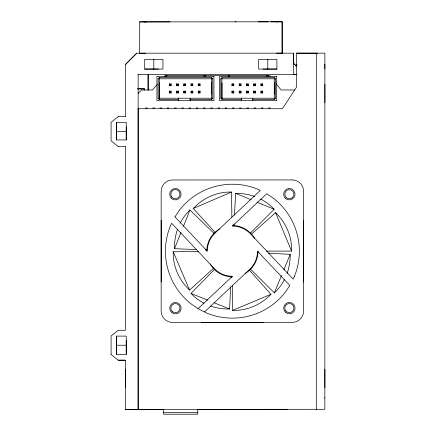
<?xml version="1.0" encoding="UTF-8"?>
<svg xmlns="http://www.w3.org/2000/svg" width="436" height="436" viewBox="0 0 436 436"><rect width="100%" height="100%" fill="white"/><g stroke="black" fill="none" stroke-linecap="round" stroke-linejoin="round"><path stroke-width="0.65" d="M116.592 139.951L116.576 122.423L126.255 122.423L126.255 139.945L116.57 139.945L116.576 122.423M116.597 354.343L116.581 336.107L126.255 336.107L126.255 354.337L116.57 354.337L116.581 336.107M163.391 409.339L125.328 409.344L125.334 360.18L118.211 360.18L111.087 354.484M138.114 409.29L138.141 108.711M148.126 90.138L148.126 74.589L148.126 90.203M178.706 99.364L159.282 99.364L158.143 98.225L158.143 78.802L159.282 77.663L211.613 77.663L212.752 78.802L212.752 98.225L211.613 99.364L190.101 99.364M241.375 99.364L221.951 99.364L220.812 98.225L220.812 78.802L221.951 77.663L274.282 77.663L275.421 78.802L275.421 98.225L274.282 99.364L252.771 99.364M125.328 116.614L125.328 64.577L136.73 53.181L293.45 53.181L293.466 74.567L296.306 74.567M125.328 409.344L324.847 409.306L324.88 53.165L296.393 53.165L296.387 87.391L282.424 108.728L137.869 108.711M316.296 409.306L316.334 53.165M159.282 98.225L159.282 82.704M221.951 98.225L221.951 82.704M210.577 306.056A59.143 53.601 -44.2 0 0 229.598 308.993L230.682 286.654M231.107 277.852L231.173 276.5M233.827 226.022L233.941 223.979M234.448 215.139L235.691 193.382A59.143 53.606 -43.8 0 1 254.684 196.489M196.734 249.632L174.531 248.667L181 232.448M183.485 226.213L189.954 209.994L214.343 233.663M250.242 268.914L274.364 292.888L281.509 275.492M283.809 269.9L290.191 254.373L268.429 253.169M174.967 216.877L179.267 210.435A66.953 66.953 0 0 1 257.998 189.317L260.276 190.445L214.637 233.434A25.103 25.103 0 0 0 207.291 251.185L174.967 216.872M293.428 63.198L296.273 66.049L293.428 63.198L293.45 53.181M157.243 84.508L152.409 89.985L141.515 89.985L138.19 93.309M164.279 76.54L165.162 75.548L269.693 75.548L270.511 76.578M204.053 303.249A59.143 53.601 -44.2 0 1 190.979 293.439L214.779 269.148M250.64 232.879L274.173 209.28A59.143 53.606 -43.8 0 0 260.663 199.083M125.328 64.604L136.73 53.208M147.303 107.697L146.845 108.155L145.935 108.155L145.477 107.697M169.293 85.734L169.751 85.276L170.661 85.276L171.119 85.734L169.293 85.734L169.293 83.914L171.119 83.914L171.119 85.734M170.661 85.276L170.661 84.366L171.119 83.914M154.54 107.697L154.082 108.155L153.172 108.155L152.714 107.697M169.293 92.972L169.751 92.514L170.661 92.514L171.119 92.972L169.293 92.972L169.293 91.146L171.119 91.146L171.119 92.972M170.661 92.514L170.661 91.604L171.119 91.146M176.531 85.734L176.989 85.276L177.899 85.276L178.351 85.734L176.531 85.734L176.531 83.914L178.357 83.914L178.357 85.734M177.899 85.276L177.899 84.366L178.351 83.914M161.772 107.697L161.32 108.155L160.41 108.155L159.952 107.697M176.531 92.972L176.989 92.514L177.899 92.514L178.351 92.972L176.531 92.972L176.531 91.146L178.357 91.146L178.357 92.972M177.899 92.514L177.899 91.604L178.351 91.146M183.769 85.734L184.221 85.276L185.137 85.276L185.589 85.734L183.769 85.734L183.769 83.914L185.589 83.914L185.589 85.734M185.137 85.276L185.137 84.366L185.589 83.914M169.01 107.697L168.558 108.155L167.642 108.155L167.19 107.697M183.769 92.972L184.221 92.514L185.137 92.514L185.589 92.972L183.769 92.972L183.769 91.146L185.589 91.146L185.589 92.972M191.006 85.734L191.459 85.276L192.374 85.276L192.826 85.734L191.006 85.734L191.006 83.914L192.826 83.914L192.826 85.734M185.137 92.514L185.137 91.604L185.589 91.146M192.374 85.276L192.374 84.366L192.826 83.914M176.248 107.697L175.795 108.155L174.88 108.155L174.427 107.697M191.006 92.972L191.459 92.514L192.374 92.514L192.826 92.972L191.006 92.972L191.006 91.146L192.826 91.146L192.826 92.972M192.374 92.514L192.374 91.604L192.826 91.146M198.238 85.734L198.696 85.276L199.606 85.276L200.064 85.734L198.238 85.734L198.238 83.914L200.064 83.914L200.064 85.734M199.606 85.276L199.606 84.366L200.064 83.914M183.485 107.697L183.027 108.155L182.117 108.155L181.659 107.697M198.238 92.972L198.696 92.514L199.606 92.514L200.064 92.972L198.238 92.972L198.238 91.146L200.064 91.146L200.064 92.972M199.606 92.514L199.606 91.604L200.064 91.146M190.723 107.697L190.265 108.155L189.355 108.155L188.897 107.697M197.96 107.697L197.503 108.155L196.592 108.155L196.135 107.697M205.193 107.697L204.74 108.155L203.83 108.155L203.372 107.697M231.963 85.734L232.421 85.276L233.331 85.276L233.789 85.734L231.963 85.734L231.963 83.914L233.789 83.914L233.789 85.734M233.331 85.276L233.331 84.366L233.789 83.914M212.43 107.697L211.978 108.155L211.062 108.155L210.61 107.697M231.963 92.972L232.421 92.514L233.331 92.514L233.789 92.972L231.963 92.972L231.963 91.146L233.789 91.146L233.789 92.972M239.201 85.734L239.658 85.276L240.568 85.276L241.026 85.734L239.201 85.734L239.201 83.914L241.026 83.914L241.026 85.734M233.331 92.514L233.331 91.604L233.789 91.146M240.568 85.276L240.568 84.366L241.026 83.914M219.668 107.697L219.215 108.155L218.3 108.155L217.847 107.697M239.201 92.972L239.658 92.514L240.568 92.514L241.026 92.972L239.201 92.972L239.201 91.146L241.026 91.146L241.026 92.972M240.568 92.514L240.568 91.604L241.026 91.146M246.438 85.734L246.896 85.276L247.806 85.276L248.258 85.734L246.438 85.734L246.438 83.914L248.264 83.914L248.264 85.734M247.806 85.276L247.806 84.366L248.258 83.914M226.905 107.697L226.448 108.155L225.537 108.155L225.08 107.697M246.438 92.972L246.896 92.514L247.806 92.514L248.258 92.972L246.438 92.972L246.438 91.146L248.264 91.146L248.264 92.972M253.676 85.734L254.128 85.276L255.044 85.276L255.496 85.734L253.676 85.734L253.676 83.914L255.496 83.914L255.496 85.734M247.806 92.514L247.806 91.604L248.258 91.146M255.044 85.276L255.044 84.366L255.496 83.914M234.143 107.697L233.685 108.155L232.775 108.155L232.317 107.697M253.676 92.972L254.128 92.514L255.044 92.514L255.496 92.972L253.676 92.972L253.676 91.146L255.496 91.146L255.496 92.972M260.913 85.734L261.366 85.276L262.281 85.276L262.734 85.734L260.913 85.734L260.913 83.914L262.734 83.914L262.734 85.734M255.044 92.514L255.044 91.604L255.496 91.146M262.281 85.276L262.281 84.366L262.734 83.914M241.381 107.697L240.923 108.155L240.013 108.155L239.555 107.697M260.913 92.972L261.366 92.514L262.281 92.514L262.734 92.972L260.913 92.972L260.913 91.146L262.734 91.146L262.734 92.972M262.281 92.514L262.281 91.604L262.734 91.146M248.613 107.697L248.16 108.155L247.25 108.155L246.792 107.697M255.85 107.697L255.398 108.155L254.482 108.155L254.03 107.697M263.088 107.697L262.635 108.155L261.72 108.155L261.268 107.697M270.325 107.697L269.868 108.155L268.958 108.155L268.5 107.697M198.086 308.606L232.399 276.282A25.103 25.103 0 0 1 214.648 268.93L171.653 223.297L170.53 225.576A66.953 66.953 0 0 0 191.649 304.306L198.93 309.173L206.784 313.048A66.953 66.953 0 0 0 285.52 291.924L289.82 285.487L257.491 251.174A25.103 25.103 0 0 1 250.144 268.925L204.506 311.92M198.385 251.523L173.223 251.779A59.143 53.601 0.7 0 0 175.904 269.077L177.18 272.391A59.143 53.601 0.7 0 0 189.535 290.082L213.738 268.113M251.196 234.405L275.59 212.643A59.143 53.606 1.2 0 1 287.787 230.442L289.035 233.772A59.143 53.606 1.2 0 1 291.564 251.092L266.401 251.131M118.211 116.581L111.087 122.309L111.087 140.828L118.211 146.529M215.553 232.808L193.252 208.484L231.505 192.047L231.881 217.193M232.497 285.302L232.579 310.35L271.001 294.305L249.196 269.949M170.182 21.865L139.651 21.898L282.174 21.8L282.19 53.138L281.732 53.159M296.393 53.165L317.724 53.165M146.251 21.887L143.956 21.887L144.523 21.893M275.574 21.816L277.863 21.811L277.296 21.811M296.905 64.583L296.355 64.583L296.84 64.583M235.162 21.833L236.012 21.838M258.281 21.816L268.353 21.811M270.778 21.805L282.174 21.8M145.444 53.219L139.667 53.241L139.722 21.882M276.5 53.143L282.19 53.138M324.362 64.577L324.875 64.577L324.88 68.855M144.703 69.062L162.939 69.062L162.939 59.378L144.703 59.378L144.703 69.068L158.524 69.068M276.904 69.062L258.668 69.062L258.668 59.378L276.904 59.378L276.904 69.068L263.082 69.068M137.831 74.572L296.856 74.589M158.143 78.802L212.752 78.802M220.812 78.802L275.421 78.802M211.613 82.704L211.613 94.1M274.282 82.704L274.282 94.1M169.293 83.914L169.751 84.366L170.661 84.366M176.531 83.914L176.989 84.366L177.899 84.366M183.769 83.914L184.221 84.366L185.137 84.366M191.006 83.914L191.459 84.366L192.374 84.366M198.238 83.914L198.696 84.366L199.606 84.366M231.963 83.914L232.421 84.366L233.331 84.366M239.201 83.914L239.658 84.366L240.568 84.366M246.438 83.914L246.896 84.366L247.806 84.366M253.676 83.914L254.128 84.366L255.044 84.366M260.913 83.914L261.366 84.366L262.281 84.366M137.705 88.84L144.42 88.879L137.705 88.879M294.741 89.985L281.122 89.985L276.222 83.794M169.293 91.146L169.751 91.604L170.661 91.604M176.531 91.146L176.989 91.604L177.899 91.604M183.769 91.146L184.221 91.604L185.137 91.604M191.006 91.146L191.459 91.604L192.374 91.604M198.238 91.146L198.696 91.604L199.606 91.604M231.963 91.146L232.421 91.604L233.331 91.604M239.201 91.146L239.658 91.604L240.568 91.604M246.438 91.146L246.896 91.604L247.806 91.604M253.676 91.146L254.128 91.604L255.044 91.604M260.913 91.146L261.366 91.604L262.281 91.604M158.143 98.225L212.752 98.225M220.812 98.225L275.421 98.225M118.211 116.614L125.328 116.581M116.565 131.547L126.255 131.547M118.211 146.501L125.328 146.529M201.546 322.4L263.262 322.395M116.565 345.23L126.255 345.23M118.211 360.207L125.334 360.207M324.362 397.894L324.847 397.894M198.048 409.333L287.755 409.322M163.549 412.5L197.742 412.5M205.481 250.008L206.828 250.068M190.979 293.439L207.798 300.213M214.027 302.72L229.598 308.993M235.691 193.382L251.207 199.792M256.793 202.102L274.173 209.28M173.223 251.779L189.535 290.082M275.59 212.643L291.564 251.092M282.103 21.816L282.119 53.159M324.913 84.421L324.913 102.656M324.913 369.33L324.913 387.566M303.636 220.322L303.636 282.021M274.282 77.663L274.282 99.364M268.02 76.404L268.02 75.51L266.701 75.51L266.701 76.404M267.786 59.383L267.786 69.068M261.366 84.366L261.366 85.276M261.366 91.604L261.366 92.514M254.128 84.366L254.128 85.276M254.128 91.604L254.128 92.514M252.771 98.225L252.771 100.623M246.896 84.366L246.896 85.276M246.896 91.604L246.896 92.514M241.375 98.225L241.375 100.623M239.658 84.366L239.658 85.276M239.658 91.604L239.658 92.514M232.421 84.366L232.421 85.276M232.421 91.604L232.421 92.514M229.51 76.404L229.51 75.51L228.197 75.51L228.197 76.404M221.951 77.663L221.951 99.364M211.613 77.663L211.613 99.364M205.351 76.404L205.351 75.51L204.032 75.51L204.032 76.404M198.696 84.366L198.696 85.276M198.696 91.604L198.696 92.514M197.742 409.437L197.742 414.2L163.549 414.2L163.549 409.437M191.459 84.366L191.459 85.276M191.459 91.604L191.459 92.514M190.101 98.225L190.101 100.623M184.221 84.366L184.221 85.276M184.221 91.604L184.221 92.514M178.706 98.225L178.706 100.623M176.989 84.366L176.989 85.276M176.989 91.604L176.989 92.514M169.751 84.366L169.751 85.276M169.751 91.604L169.751 92.514M166.841 76.404L166.841 75.51L165.527 75.51L165.527 76.404M161.178 220.305L161.178 282.021M159.282 77.663L159.282 99.364M153.821 59.383L153.821 69.068M144.42 88.835L144.42 90.219M138.152 74.567L138.157 409.29M126.26 126.843L126.255 139.951M126.26 340.521L126.255 354.343M125.328 146.501L125.334 330.292L118.211 330.265L111.087 335.993L111.087 354.512M125.328 369.33L125.328 387.566M258.036 251.174A25.642 25.642 0 0 1 245.217 273.383M232.399 276.822A25.642 25.642 0 0 1 210.19 264.009M206.751 251.185A25.642 25.642 0 0 1 219.564 228.976M232.388 225.537A25.642 25.642 0 0 1 254.597 238.356M290.191 254.373A59.143 53.606 46.2 0 1 287.117 273.372M284.534 279.356A59.143 53.606 46.2 0 1 274.364 292.888M174.531 248.667A59.143 53.644 45 0 1 177.599 229.08M180.182 223.107A59.143 53.644 45 0 1 189.954 209.994M193.252 208.484A59.143 53.644 90 0 1 231.505 192.047M271.001 294.305A59.143 53.606 -88.8 0 1 253.223 306.535L249.899 307.789A59.143 53.606 -88.8 0 1 232.579 310.35M294.256 276.784L293.134 279.067L250.139 233.429A25.103 25.103 0 0 0 232.388 226.077L266.701 193.753L273.138 198.058A66.953 66.953 0 0 1 294.256 276.784M292.049 197.846L291.668 198.135A4.556 4.556 0 0 1 285.438 196.467A4.556 4.556 0 0 1 287.111 190.238L288.207 189.785A4.556 4.556 0 0 1 292.611 197.41L292.049 197.846M213.94 76.404L156.955 76.404L156.955 100.623L213.94 100.623L213.94 76.404M276.609 76.404L219.624 76.404L219.624 100.623L276.609 100.623L276.609 76.404M292.207 179.943L172.542 179.97A11.396 11.396 0 0 0 161.151 191.371L161.178 311.032A11.396 11.396 0 0 0 172.58 322.422L292.24 322.395A11.396 11.396 0 0 0 303.636 310.993L303.603 191.333A11.396 11.396 0 0 0 292.207 179.937M285.733 310.808L285.438 310.432A4.556 4.556 0 0 1 287.111 304.203A4.556 4.556 0 0 1 293.335 305.87L293.793 306.971A4.556 4.556 0 0 1 286.163 311.375L285.733 310.808M171.768 196.843L171.473 196.462A4.556 4.556 0 0 1 173.141 190.238A4.556 4.556 0 0 1 179.37 191.905L179.823 193.006A4.556 4.556 0 0 1 172.198 197.41L171.768 196.843M172.204 311.375A4.556 4.556 0 0 0 179.828 309.331A4.556 4.556 0 0 0 174.247 303.75A4.556 4.556 0 0 0 172.204 311.375M285.891 198.707A5.701 5.701 0 0 0 295.008 194.925A5.701 5.701 0 0 0 287.177 188.919A5.701 5.701 0 0 0 285.891 198.707M285.923 312.667A5.701 5.701 0 0 0 295.036 308.89A5.701 5.701 0 0 0 287.204 302.884A5.701 5.701 0 0 0 285.923 312.667M171.931 198.734A5.701 5.701 0 0 0 181.044 194.952A5.701 5.701 0 0 0 173.212 188.946A5.701 5.701 0 0 0 171.931 198.734M171.958 312.699A5.701 5.701 0 0 0 181.076 308.917A5.701 5.701 0 0 0 173.245 302.911A5.701 5.701 0 0 0 171.958 312.699"/></g></svg>
